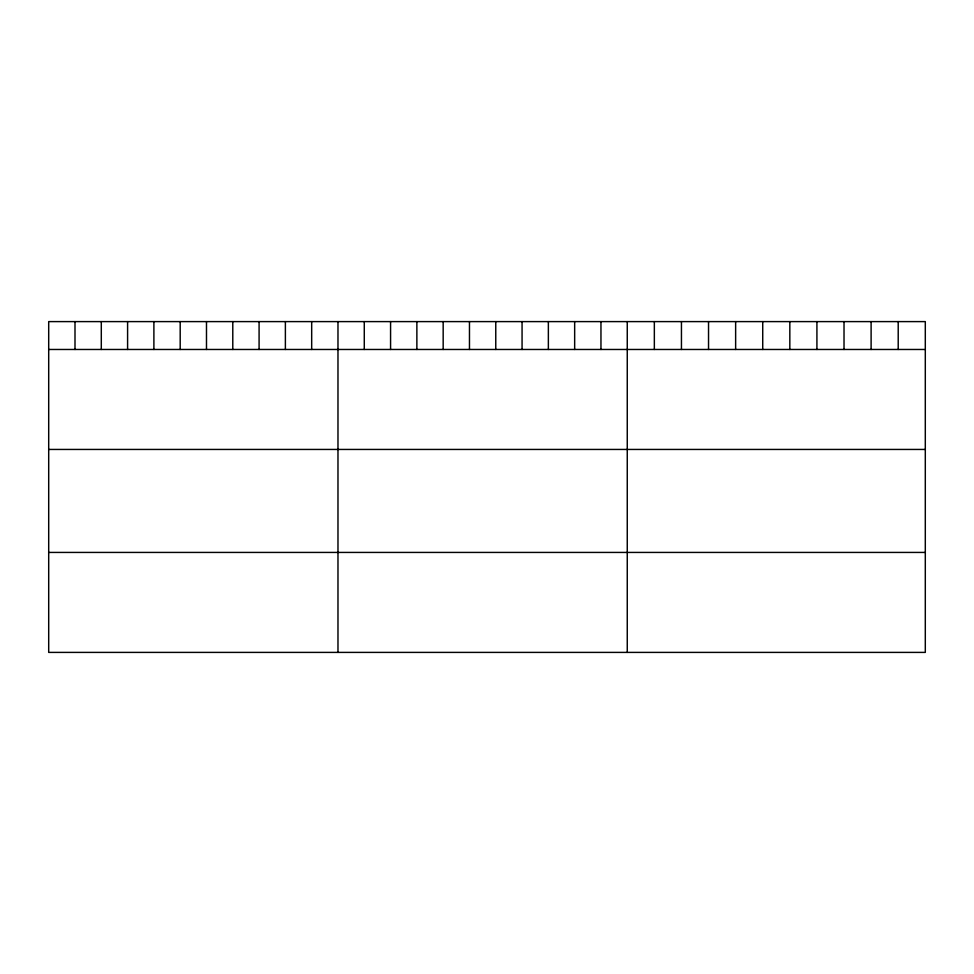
<?xml version="1.0" encoding="UTF-8"?>
<svg xmlns="http://www.w3.org/2000/svg" width="974" height="974" viewBox="0 0 974 974"><rect width="100%" height="100%" fill="white"/><g stroke="black" fill="none" stroke-linecap="round" stroke-linejoin="round"><path stroke-width="1.46" d="M925.3 349.471L925.3 652.397L48.7 652.397L48.7 321.603L925.3 321.603L925.3 349.471L48.7 349.471M48.7 449.44L925.3 449.44M48.7 552.428L925.3 552.428M898.211 321.603L898.211 349.471M871.109 321.603L871.109 349.471M844.02 321.603L844.02 349.471M816.918 321.603L816.918 349.471M789.829 321.603L789.829 349.471M762.727 321.603L762.727 349.471M735.638 321.603L735.638 349.471M708.536 321.603L708.536 349.471M681.447 321.603L681.447 349.471M654.345 321.603L654.345 349.471M627.256 321.603L627.256 652.397M600.958 321.603L600.958 349.471M574.66 321.603L574.66 349.471M548.362 321.603L548.362 349.471M522.064 321.603L522.064 349.471M495.766 321.603L495.766 349.471M469.468 321.603L469.468 349.471M443.17 321.603L443.17 349.471M416.872 321.603L416.872 349.471M390.574 321.603L390.574 349.471M364.276 321.603L364.276 349.471M337.978 321.603L337.978 652.397M311.68 321.603L311.68 349.471M285.382 321.603L285.382 349.471M259.084 321.603L259.084 349.471M232.786 321.603L232.786 349.471M206.488 321.603L206.488 349.471M180.19 321.603L180.19 349.471M153.892 321.603L153.892 349.471M127.594 321.603L127.594 349.471M101.296 321.603L101.296 349.471M74.998 321.603L74.998 349.471"/></g></svg>
